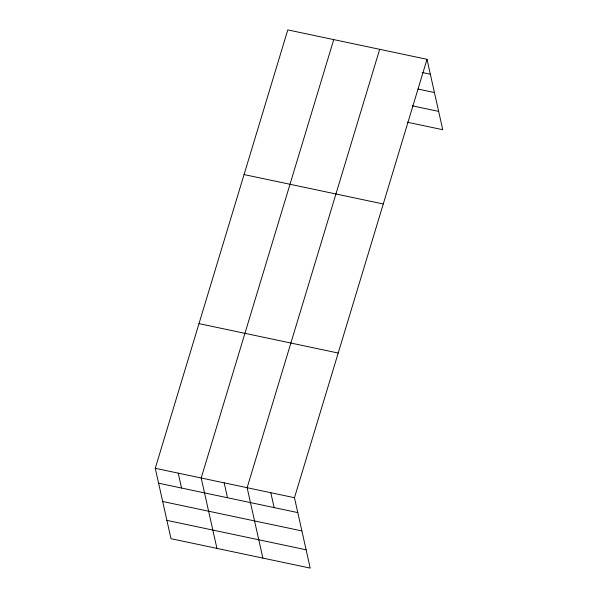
<?xml version="1.0" encoding="UTF-8"?>
<svg xmlns="http://www.w3.org/2000/svg" width="598" height="598" viewBox="0 0 598 598"><rect width="100%" height="100%" fill="white"/><g stroke="black" fill="none" stroke-linecap="round" stroke-linejoin="round"><path stroke-width="0.9" d="M427.009 59.314L294.47 497.708L310.205 568.1L170.991 538.686L155.256 468.294L287.795 29.9L427.009 59.314L442.744 129.706L407.245 122.209M333.736 39.61L201.197 477.996L216.932 548.396M379.678 49.313L247.138 487.706L262.873 558.098M422.143 72.478L430.336 74.212M418.047 89.065L434.432 92.526M412.254 105.816L438.648 111.392M244.059 174.571L383.273 203.985M198.992 323.623L338.206 353.037M155.256 468.294L294.47 497.708M158.582 483.184L297.797 512.598M162.678 501.505L301.893 530.919M166.894 520.372L306.109 549.786M270.804 492.707L274.131 507.597M224.168 482.855L227.494 497.745M178.226 473.145L181.553 488.043"/></g></svg>
